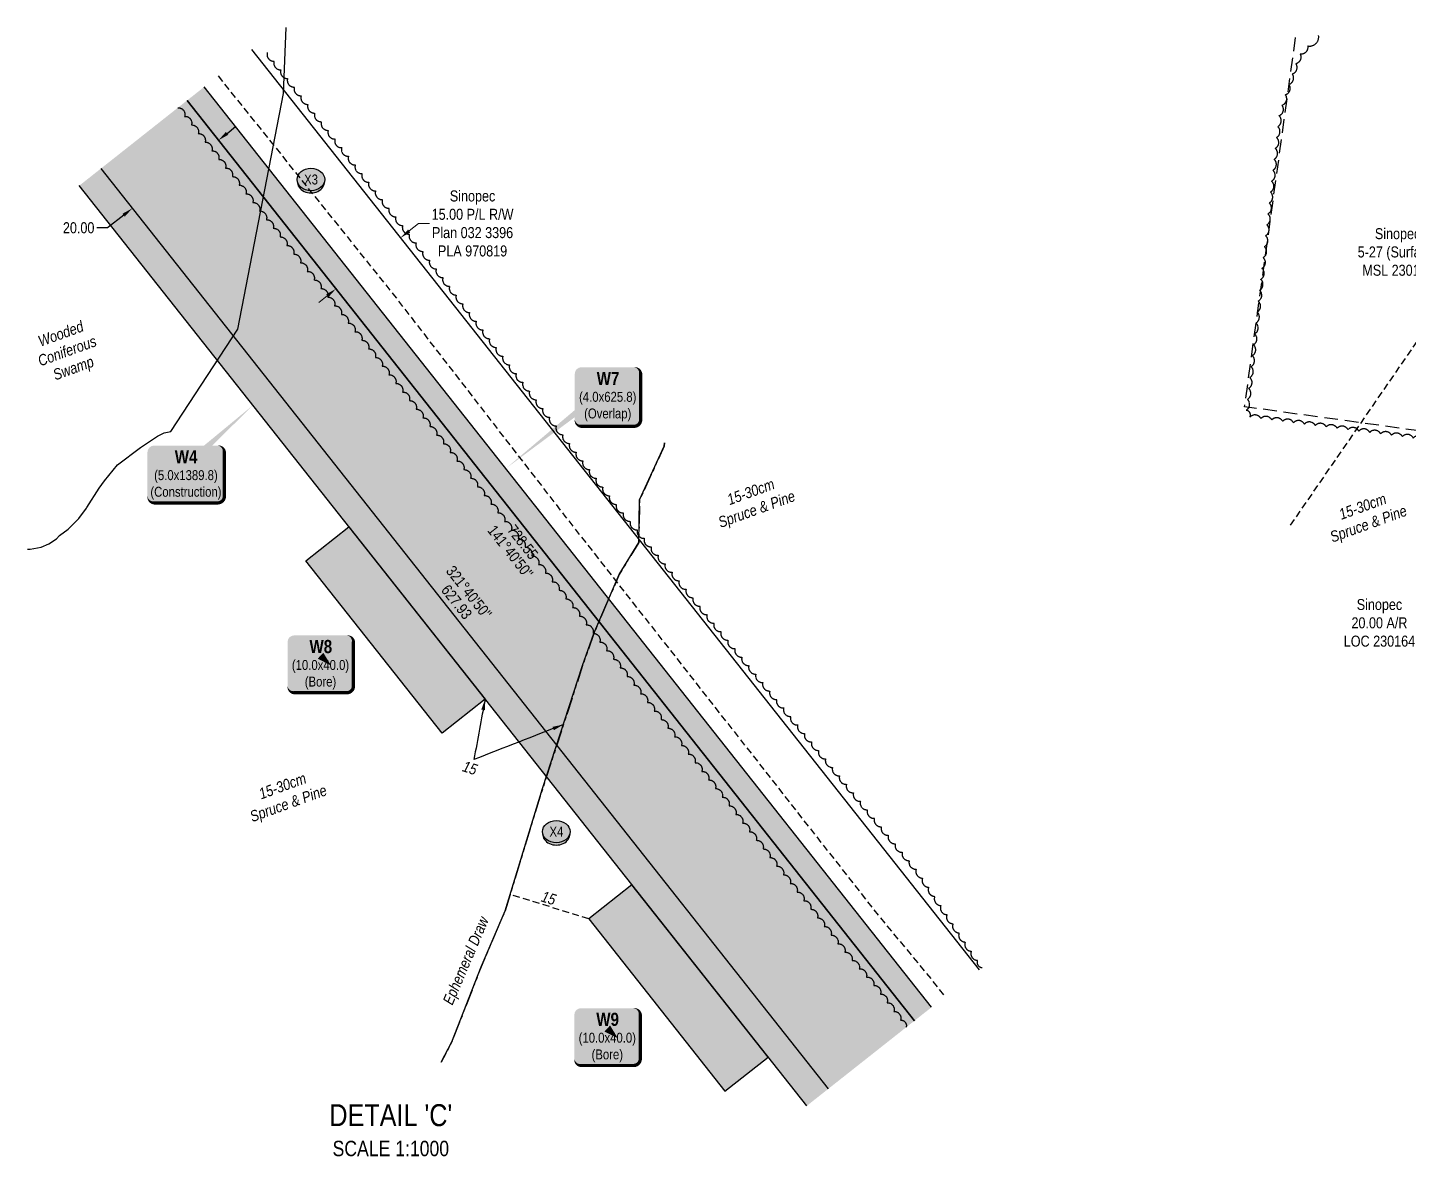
# Model space of a CAD drawing. Extents: x 499040 to 506121, y 6015569 to 6019091.
# Drawn here: x 501327 to 502583, y 6016421 to 6017449 of the extents above; entities that cross this region are included whole.
import ezdxf
from ezdxf.enums import TextEntityAlignment as Align

# ---------------------------------------------------------------- set-up
doc = ezdxf.new("R2010")
doc.units = 0
doc.header["$LTSCALE"] = 5
doc.header["$PDMODE"] = 35
doc.header["$PDSIZE"] = 0.5
for name, pattern in [('0', [1, 1, 0]), ('foc-ACCESSROAD', [3.75, 2.5, -1.25]), ('foc-TIELINE', [1.875, 1.25, -0.625]), ('foc-TOPO-ephemeral', [6.25, 3.125, -0.625, 0.625, -0.625, 0.625, -0.625]), ('UG_PIPE', [1.875, 1.25, -0.625])]:
    doc.linetypes.add(name, pattern=pattern)
doc.layers.get('Defpoints').update_dxf_attribs({"color": 9})
for name, color, linetype in [('AS-PIPE-UG', 44, 'UG_PIPE'), ('DETAIL-T', 7, 'Continuous'), ('F-RW', 190, 'Continuous'), ('F-WS', 190, 'foc-ACCESSROAD'), ('L-BD', 7, 'Continuous'), ('L-BD1', 253, 'Continuous'), ('L-TIE', 7, 'foc-TIELINE'), ('P-CROSSINGS', 250, 'Continuous'), ('P-PROPOSED', 10, 'Continuous'), ('P-PROPOSED-H', 21, 'Continuous'), ('P-TEMP-BLOCKS', 250, 'Continuous'), ('P-TEMP-BLUE', 146, 'Continuous'), ('P-TXT', 4, 'Continuous'), ('P-WORKAREA', 113, 'Continuous'), ('P-WORKAREA-H', 111, 'Continuous'), ('T-BUSH', 110, '0'), ('T-BUSH-T', 110, 'Continuous'), ('T-DRAW', 143, 'foc-TOPO-ephemeral'), ('T-TIE', 201, 'foc-TIELINE'), ('T-WATER-T', 170, 'Continuous'), ('WETLAND', 143, 'Continuous'), ('WETLAND-T', 146, 'Continuous')]:
    doc.layers.add(name, color=color, linetype=linetype)
for name, color, linetype, lineweight in [('F-AR-T', 190, 'Continuous', 9), ('F-RW-T', 190, 'Continuous', 9), ('F-WS-T', 190, 'Continuous', 9), ('T-TIE-T', 201, 'Continuous', 18)]:
    doc.layers.add(name, color=color, linetype=linetype, lineweight=lineweight)
doc.layers.add('P-TEMP-BLUE-H', color=7, linetype='Continuous', true_color=0x99e6ff)
doc.styles.add('80', font='ARIALN.TTF', dxfattribs={"height": 10})
doc.styles.add('80CG', font='ARIALN.TTF', dxfattribs={"height": 10})
doc.styles.add('80L', font='ARIALN.TTF', dxfattribs={"height": 10})
doc.styles.add('BOLD', font='ARIALNB.TTF')
doc.styles.add('Crossing', font='ARIALN.TTF', dxfattribs={"height": 10})
doc.styles.add('foc-LtypeFont', font='ARIALN.TTF', dxfattribs={"height": 7.35})
doc.linetypes.add('foc-TOPO-flowdirection-NOLINE', pattern='A,0,[">",foc-LtypeFont,S=0.3,R=0,X=0,Y=-0.945],-20,[">",foc-LtypeFont,S=0.3,R=0,X=0,Y=-0.945],0', length=20)
doc.dimstyles.new('Compass 5 000', dxfattribs={"dimscale": 5, "dimtxt": 9, "dimasz": 2, "dimexe": 0.2, "dimexo": 0.0625, "dimgap": 0.5, "dimtad": 0, "dimtih": 1, "dimtoh": 1, "dimzin": 0, "dimdsep": 46, "dimtxsty": '80CG', "dimcen": 0.1, "dimse1": 1, "dimse2": 1, "dimclrd": 256, "dimclrt": 256, "dimaunit": 1, "dimadec": 4, "dimazin": 0, "dimtfac": 0.06, "dimtofl": 0, "dimtmove": 0, "dimatfit": 1, "dimfxl": 0.2, "dimtolj": 1, "dimtzin": 0, "dimlwd": -1, "dimarcsym": 0})

# ---------------------------------------------------------------- blocks, each defined once
blk = doc.blocks.new('*D423')
at = {"layer": 'Defpoints', "color": 0, "transparency": 16777216}
for p in [(501666.2, 6017257.2), (501910, 6016948.6), (501851.2, 6016902.1)]:
    blk.add_point(p, dxfattribs=at)
at = {"layer": 'F-RW-T', "transparency": 16777216}
for p, q in [((501674, 6017263.4), (501682.6, 6017270.2)), ((501682.6, 6017270.2), (501692.6, 6017270.2)), ((501599.5, 6017204.5), (501591.7, 6017198.3))]:
    blk.add_line(p, q, dxfattribs=at)
for points in [[(501673, 6017264.7), (501675, 6017262.1), (501666.2, 6017257.2)], [(501598.5, 6017205.8), (501600.5, 6017203.2), (501607.3, 6017210.7)]]:
    blk.add_solid(points, dxfattribs=at)
at = {"layer": 'F-RW-T', "transparency": 16777216, "insert": (501731.7, 6017270.2), "char_height": 10, "attachment_point": 5, "style": '80CG'}
blk.add_mtext('\\A1;Sinopec\\P15.00 P/L R/W\\PPlan 032 3396\\PPLA 970819', dxfattribs=at)
blk = doc.blocks.new('*D424')
at = {"layer": 'Defpoints', "color": 0, "transparency": 16777216}
for p in [(501422, 6017284), (501872.9, 6016874.6), (501794.5, 6016812.7)]:
    blk.add_point(p, dxfattribs=at)
at = {"layer": 'P-TXT', "transparency": 16777216}
for p, q in [((501508.3, 6017352.2), (501516.1, 6017358.4)), ((501414.2, 6017277.8), (501399.6, 6017266.3)), ((501399.6, 6017266.3), (501389.6, 6017266.3))]:
    blk.add_line(p, q, dxfattribs=at)
for points in [[(501507.2, 6017353.5), (501509.3, 6017350.9), (501500.4, 6017346)], [(501413.1, 6017279.1), (501415.2, 6017276.5), (501422, 6017284)]]:
    blk.add_solid(points, dxfattribs=at)
at = {"layer": 'P-TXT', "transparency": 16777216, "insert": (501373.2, 6017266.3), "char_height": 10, "attachment_point": 5, "style": '80CG'}
blk.add_mtext('\\A1;20.00', dxfattribs=at)
blk = doc.blocks.new('*U398')
at = {"true_color": 0x99e6ff}
h = blk.add_hatch(color=141, dxfattribs=at)
edge = h.paths.add_edge_path()
edge.add_line((-24, -33.7), (24, -33.7))
edge.add_arc((24, -27.7), 6, 270, 360)
edge.add_line((30, -27.7), (30, 12.5))
edge.add_arc((24, 12.5), 6, 0, 90)
edge.add_line((24, 18.5), (-24, 18.5))
edge.add_arc((-24, 12.5), 6, 90, 180)
edge.add_line((-30, 12.5), (-30, -27.7))
edge.add_arc((-24, -27.7), 6, 180, 270)
at = {"color": 250, "flags": 128}
blk.add_lwpolyline([(-24, -33.7, 3, 3, 0), (24, -33.7, 3, 3, 0.414214), (30, -27.7, 3, 3, 0), (30, 12.5, 3, 0, 0.414214), (24, 18.5, 0, 0, 0), (-24, 18.5, 0, 0, 0.414214), (-30, 12.5, 0, 0, 0), (-30, -27.7, 0, 3, 0.414214)], format="xyseb", close=True, dxfattribs=at)
at = {"flags": 128}
blk.add_lwpolyline([(9.6, -8.9, 0, 7.5, 0), (0, 0, 0, 0, 0)], format="xyseb", dxfattribs=at)
at = {"color": 250}
for tag, p, height, style in [('TEMP_AREA_W1_001', (-9.2, 2.2), 12, 'BOLD'), ('ENTER_TEXT_001', (-30.7, -12.9), 9, '80')]:
    blk.add_attdef(tag, p, '', height=height, dxfattribs=dict(at, style=style))
blk = doc.blocks.new('*U425')
h = blk.add_hatch(color=111)
edge = h.paths.add_edge_path()
edge.add_line((-24, -35.3), (24, -35.3))
edge.add_arc((24, -29.3), 6, 270, 360)
edge.add_line((30, -29.3), (30, 12.5))
edge.add_arc((24, 12.5), 6, 0, 90)
edge.add_line((24, 18.5), (-24, 18.5))
edge.add_arc((-24, 12.5), 6, 90, 180)
edge.add_line((-30, 12.5), (-30, -29.3))
edge.add_arc((-24, -29.3), 6, 180, 270)
at = {"color": 250, "flags": 128}
blk.add_lwpolyline([(-24, -35.3, 3, 3, 0), (24, -35.3, 3, 3, 0.414214), (30, -29.3, 3, 3, 0), (30, 12.5, 3, 0, 0.414214), (24, 18.5, 0, 0, 0), (-24, 18.5, 0, 0, 0.414214), (-30, 12.5, 0, 0, 0), (-30, -29.3, 0, 3, 0.414214)], format="xyseb", close=True, dxfattribs=at)
at = {"flags": 128}
blk.add_lwpolyline([(-92.8, -73.7, 0, 7.5, 0), (0, 0, 0, 0, 0)], format="xyseb", dxfattribs=at)
at = {"color": 250}
for tag, p, height, style in [('TEMP_AREA_W1_001', (-9.2, 2.2), 12, 'BOLD'), ('ENTER_TEXT_001', (-30.7, -12.9), 9, '80')]:
    blk.add_attdef(tag, p, '', height=height, dxfattribs=dict(at, style=style))
blk = doc.blocks.new('xing2')
h = blk.add_hatch(color=50)
h.dxf.hatch_style = 1
edge = h.paths.add_edge_path()
edge.add_ellipse((0, 0), major_axis=(-12.5, 0), ratio=0.816297, start_angle=0, end_angle=360)
h = blk.add_hatch(color=250)
h.dxf.hatch_style = 1
edge = h.paths.add_edge_path()
edge.add_ellipse((0, -2), major_axis=(-12.5, 0), ratio=0.816297, start_angle=0, end_angle=180)
edge.add_line((12.5, -2), (12.5, 0))
edge.add_ellipse((0, 0), major_axis=(-12.5, 0), ratio=0.816297, start_angle=0, end_angle=180, ccw=False)
edge.add_line((-12.5, 0), (-12.5, -2))
at = {"color": 250}
blk.add_ellipse((0, 0), major_axis=(-12.5, 0), ratio=0.816297, dxfattribs=at)
blk.add_ellipse((0, -2), major_axis=(-12.5, 0), ratio=0.816297, start_param=0, end_param=3.141593, dxfattribs=at)
at = {"color": 250, "style": 'Crossing'}
blk.add_attdef('CROSSING', text='', height=9, dxfattribs=at).set_placement((0.1, 0), align=Align.MIDDLE_CENTER)
at = {"color": 250, "style": 'Crossing', "flags": 1}
for tag, p in [('OWNER', (0.1, -12.5)), ('DESCRIPTION', (0.1, -25.8)), ('LOCATION', (0.1, -39.3)), ('DWG_REF', (0.1, -52.8))]:
    blk.add_attdef(tag, text='', height=9, dxfattribs=at).set_placement(p, align=Align.MIDDLE_CENTER)
blk = doc.blocks.new('*D560')
at = {"layer": 'Defpoints', "color": 0, "transparency": 16777216}
for p in [(502612.7, 6016890.1), (502614.2, 6016891.3), (502676.6, 6016813.4)]:
    blk.add_point(p, dxfattribs=at)
at = {"layer": 'F-AR-T', "transparency": 16777216}
for p, q in [((502601.4, 6016906.7), (502591.4, 6016906.7)), ((502607.8, 6016899), (502601.4, 6016906.7)), ((502684.5, 6016806.9), (502690.9, 6016799.3))]:
    blk.add_line(p, q, dxfattribs=at)
for points in [[(502609, 6016900.1), (502606.5, 6016898), (502614.2, 6016891.3)], [(502685.8, 6016808), (502683.3, 6016805.9), (502678.1, 6016814.6)]]:
    blk.add_solid(points, dxfattribs=at)
at = {"layer": 'F-AR-T', "transparency": 16777216, "insert": (502557.1, 6016906.7), "char_height": 10, "attachment_point": 5, "style": '80CG'}
blk.add_mtext('\\A1;Sinopec\\P20.00 A/R\\PLOC 230164', dxfattribs=at)
blk = doc.blocks.new('*U577')
at = {"true_color": 0x99e6ff}
h = blk.add_hatch(color=141, dxfattribs=at)
edge = h.paths.add_edge_path()
edge.add_line((-29, -33.7), (29, -33.7))
edge.add_arc((29, -27.7), 6, 270, 360)
edge.add_line((35, -27.7), (35, 12.5))
edge.add_arc((29, 12.5), 6, 0, 90)
edge.add_line((29, 18.5), (-29, 18.5))
edge.add_arc((-29, 12.5), 6, 90, 180)
edge.add_line((-35, 12.5), (-35, -27.7))
edge.add_arc((-29, -27.7), 6, 180, 270)
at = {"flags": 128}
blk.add_lwpolyline([(61, 55.2, 0, 7.5, 0), (0, 0, 0, 0, 0)], format="xyseb", dxfattribs=at)
at = {"color": 250, "flags": 128}
blk.add_lwpolyline([(-29, -33.7, 3, 3, 0), (29, -33.7, 3, 3, 0.414214), (35, -27.7, 3, 3, 0), (35, 12.5, 3, 0, 0.414214), (29, 18.5, 0, 0, 0), (-29, 18.5, 0, 0, 0.414214), (-35, 12.5, 0, 0, 0), (-35, -27.7, 0, 3, 0.414214)], format="xyseb", close=True, dxfattribs=at)
at = {"color": 250}
for tag, p, height, style in [('TEMP_AREA_W1_001', (-9.2, 2.2), 12, 'BOLD'), ('ENTER_TEXT_001', (-30.7, -12.9), 9, '80')]:
    blk.add_attdef(tag, p, '', height=height, dxfattribs=dict(at, style=style))

msp = doc.modelspace()

# ---------------------------------------------------------------- hatches: boundary and pattern name
at = {"layer": 'P-PROPOSED-H'}
h = msp.add_hatch(color=256, dxfattribs=at)
h.dxf.hatch_style = 1
h.paths.add_polyline_path([(502055.41, 6016482.542), (502133.825, 6016544.513), (501471.828, 6017382.167), (501393.414, 6017320.196)])
at = {"layer": 'P-TEMP-BLUE-H'}
h = msp.add_hatch(color=256, dxfattribs=at)
h.dxf.hatch_style = 1
h.paths.add_polyline_path([(502035.807, 6016467.05), (501373.81, 6017304.703), (501393.414, 6017320.196), (502055.41, 6016482.542)])
h = msp.add_hatch(color=256, dxfattribs=at)
h.dxf.hatch_style = 1
h.paths.add_polyline_path([(501619.195, 6016994.207), (501743.137, 6016837.378), (501703.929, 6016806.393), (501579.987, 6016963.222)])
h = msp.add_hatch(color=256, dxfattribs=at)
h.dxf.hatch_style = 1
h.paths.add_polyline_path([(502000.625, 6016511.567), (501876.683, 6016668.396), (501837.476, 6016637.411), (501961.418, 6016480.581)])
at = {"layer": 'P-WORKAREA-H'}
h = msp.add_hatch(color=256, dxfattribs=at)
h.dxf.hatch_style = 1
h.paths.add_polyline_path([(502133.825, 6016544.513), (502149.508, 6016556.908), (501487.511, 6017394.561), (501471.828, 6017382.167)])

# ---------------------------------------------------------------- linework, layer by layer
at = {"layer": 'AS-PIPE-UG', "flags": 128}
msp.add_lwpolyline([(501500.072, 6017404.488), (501659.237, 6017206.178), (501815.817, 6017003.853), (502100.737, 6016640.778), (502148.682, 6016583.078), (502161.656, 6016566.508)], dxfattribs=at)
at = {"layer": 'F-RW', "flags": 128}
for points in [[(501530.639, 6017428.645), (502192.636, 6016590.992)], [(502133.825, 6016544.513), (501471.828, 6017382.167)]]:
    msp.add_lwpolyline(points, dxfattribs=at)
at = {"layer": 'F-WS', "flags": 128}
msp.add_lwpolyline([(503025.473, 6017367.499), (502978.729, 6017028.209), (502434.357, 6017103.439), (502481.199, 6017442.483)], dxfattribs=at)
at = {"layer": 'L-TIE', "flags": 128}
msp.add_lwpolyline([(502476.205, 6016995.624), (502721.382, 6017351.471)], dxfattribs=at)
at = {"layer": 'P-PROPOSED', "flags": 128}
for points in [[(502133.825, 6016544.513), (501471.828, 6017382.167)], [(501393.414, 6017320.196), (502055.41, 6016482.542)]]:
    msp.add_lwpolyline(points, dxfattribs=at)
at = {"layer": 'P-TEMP-BLUE'}
for points in [[(501393.414, 6017320.196), (502055.41, 6016482.542)], [(502035.807, 6016467.05), (501373.81, 6017304.703)]]:
    msp.add_lwpolyline(points, dxfattribs=at)
for points in [[(501619.195, 6016994.207), (501743.137, 6016837.378), (501703.929, 6016806.393), (501579.987, 6016963.222)], [(502000.625, 6016511.567), (501876.683, 6016668.396), (501837.476, 6016637.411), (501961.418, 6016480.581)]]:
    msp.add_lwpolyline(points, close=True, dxfattribs=at)
at = {"layer": 'P-WORKAREA'}
for points in [[(502149.508, 6016556.908), (501487.511, 6017394.561)], [(501471.828, 6017382.167), (502133.825, 6016544.513)]]:
    msp.add_lwpolyline(points, dxfattribs=at)
at = {"layer": 'T-BUSH', "flags": 128}
for points in [[(502595.124, 6016857.319, 0.52056705), (502602.36, 6016864.205, 0.52056705), (502609.596, 6016871.092, 0.52056705), (502616.832, 6016877.979, 0.52056705), (502624.068, 6016884.865, 0.52056705), (502631.304, 6016891.752, 0.52056705), (502638.54, 6016898.639, 0.52056705), (502645.776, 6016905.525, 0.52056705), (502653.012, 6016912.412, 0.52056705), (502660.248, 6016919.298, 0.52056705), (502667.484, 6016926.185, 0.52056705), (502674.72, 6016933.072, 0.52056705), (502681.956, 6016939.958, 0.52056705), (502689.192, 6016946.845, 0.52056705), (502696.428, 6016953.731, 0.52056705), (502703.664, 6016960.618, 0.52056705), (502710.9, 6016967.505, 0.52056705), (502718.136, 6016974.391, 0.52056705), (502725.372, 6016981.278, 0.52056705), (502732.608, 6016988.164, 0.52056705), (502739.844, 6016995.051, 0.52056705), (502747.08, 6017001.938, 0.52056705), (502754.316, 6017008.824, 0.52056705), (502760.978, 6017016.137, 0.52056705), (502765.48, 6017025.054, 0.52056705), (502769.983, 6017033.971, 0.52056705), (502763.576, 6017037.888, 0.52056705), (502753.882, 6017040.297, 0.52056705), (502744.187, 6017042.706, 0.52056705), (502734.493, 6017045.115, 0.52056705), (502724.799, 6017047.524, 0.52056705), (502715.104, 6017049.934, 0.52056705), (502705.41, 6017052.343, 0.52056705), (502695.716, 6017054.752, 0.52056705), (502686.021, 6017057.161, 0.52056705), (502676.327, 6017059.57, 0.52056705), (502666.632, 6017061.979, 0.52056705), (502656.938, 6017064.389, 0.52056705), (502647.244, 6017066.798, 0.52056705), (502637.445, 6017068.654, 0.52056705), (502627.537, 6017069.919, 0.52056705), (502617.628, 6017071.185, 0.52056705), (502607.719, 6017072.451, 0.52056705), (502597.81, 6017073.717, 0.52056705), (502587.902, 6017074.983, 0.52056705), (502577.993, 6017076.248, 0.52056705), (502568.084, 6017077.514, 0.52056705), (502558.176, 6017078.78, 0.52056705), (502548.267, 6017080.046, 0.52056705), (502538.358, 6017081.312, 0.52056705), (502528.449, 6017082.578, 0.52056705), (502518.541, 6017083.843, 0.52056705), (502508.632, 6017085.109, 0.52056705), (502498.723, 6017086.375, 0.52056705), (502488.814, 6017087.641, 0.52056705), (502478.906, 6017088.907, 0.52056705), (502468.997, 6017090.172, 0.52056705), (502459.088, 6017091.438, 0.52056705), (502449.179, 6017092.704, 0.52056705), (502439.271, 6017093.97, 0.52056705), (502435.779, 6017100.282, 0.52056705), (502436.884, 6017110.21, 0.52056705), (502437.989, 6017120.138, 0.52056705), (502439.094, 6017130.066, 0.52056705), (502440.199, 6017139.994, 0.52056705), (502441.305, 6017149.922, 0.52056705), (502442.41, 6017159.85, 0.52056705), (502443.515, 6017169.778, 0.52056705), (502444.62, 6017179.706, 0.52056705), (502445.725, 6017189.634, 0.52056705), (502446.83, 6017199.562, 0.52056705), (502447.936, 6017209.49, 0.52056705), (502449.041, 6017219.418, 0.52056705), (502450.146, 6017229.346, 0.52056705), (502451.251, 6017239.273, 0.52056705), (502452.356, 6017249.201, 0.52056705), (502453.461, 6017259.129, 0.52056705), (502454.567, 6017269.057, 0.52056705), (502455.672, 6017278.985, 0.52056705), (502456.777, 6017288.913, 0.52056705), (502457.882, 6017298.841, 0.52056705), (502458.987, 6017308.769, 0.52056705), (502460.092, 6017318.697, 0.52056705), (502461.198, 6017328.625, 0.52056705), (502462.303, 6017338.553, 0.52056705), (502463.408, 6017348.481, 0.52056705), (502464.513, 6017358.409, 0.52056705), (502465.618, 6017368.337, 0.52056705), (502468.362, 6017377.906, 0.52056705), (502471.505, 6017387.388, 0.52056705), (502474.648, 6017396.87, 0.52056705), (502477.791, 6017406.352, 0.52056705), (502480.934, 6017415.834, 0.52056705), (502485.016, 6017424.738, 0.52056705), (502492.063, 6017431.817, 0.52056705), (502501.685, 6017441.483, 0.52056705)], [(501544.893, 6017425.86, 0.52056705), (501551.051, 6017417.988, 0.52056705), (501557.209, 6017410.116, 0.52056705), (501563.367, 6017402.243, 0.52056705), (501569.525, 6017394.371, 0.52056705), (501575.683, 6017386.499, 0.52056705), (501581.841, 6017378.627, 0.52056705), (501587.999, 6017370.755, 0.52056705), (501594.157, 6017362.882, 0.52056705), (501600.315, 6017355.01, 0.52056705), (501606.473, 6017347.138, 0.52056705), (501612.631, 6017339.266, 0.52056705), (501618.789, 6017331.394, 0.52056705), (501624.947, 6017323.521, 0.52056705), (501631.105, 6017315.649, 0.52056705), (501637.263, 6017307.777, 0.52056705), (501643.421, 6017299.905, 0.52056705), (501649.579, 6017292.033, 0.52056705), (501655.737, 6017284.16, 0.52056705), (501661.895, 6017276.288, 0.52056705), (501668.053, 6017268.416, 0.52056705), (501674.211, 6017260.544, 0.52056705), (501680.369, 6017252.672, 0.52056705), (501686.527, 6017244.799, 0.52056705), (501692.608, 6017236.867, 0.52056705), (501698.674, 6017228.924, 0.52056705), (501704.74, 6017220.981, 0.52056705), (501710.806, 6017213.038, 0.52056705), (501716.872, 6017205.094, 0.52056705), (501722.939, 6017197.151, 0.52056705), (501729.005, 6017189.208, 0.52056705), (501735.071, 6017181.265, 0.52056705), (501741.137, 6017173.322, 0.52056705), (501747.203, 6017165.379, 0.52056705), (501753.269, 6017157.435, 0.52056705), (501759.336, 6017149.492, 0.52056705), (501765.402, 6017141.549, 0.52056705), (501771.468, 6017133.606, 0.52056705), (501777.534, 6017125.663, 0.52056705), (501783.6, 6017117.719, 0.52056705), (501789.666, 6017109.776, 0.52056705), (501795.733, 6017101.833, 0.52056705), (501801.799, 6017093.89, 0.52056705), (501807.865, 6017085.947, 0.52056705), (501813.931, 6017078.003, 0.52056705), (501819.997, 6017070.06, 0.52056705), (501826.063, 6017062.117, 0.52056705), (501832.13, 6017054.174, 0.52056705), (501838.196, 6017046.231, 0.52056705), (501844.262, 6017038.288, 0.52056705), (501850.328, 6017030.344, 0.52056705), (501856.394, 6017022.401, 0.52056705), (501862.613, 6017014.579, 0.52056705), (501868.959, 6017006.857, 0.52056705), (501875.305, 6016999.136, 0.52056705), (501881.651, 6016991.414, 0.52056705), (501887.996, 6016983.692, 0.52056705), (501894.342, 6016975.971, 0.52056705), (501900.688, 6016968.249, 0.52056705), (501907.034, 6016960.528, 0.52056705), (501913.38, 6016952.806, 0.52056705), (501919.726, 6016945.085, 0.52056705), (501926.071, 6016937.363, 0.52056705), (501932.417, 6016929.641, 0.52056705), (501938.763, 6016921.92, 0.52056705), (501945.109, 6016914.198, 0.52056705), (501951.455, 6016906.477, 0.52056705), (501957.801, 6016898.755, 0.52056705), (501964.147, 6016891.033, 0.52056705), (501970.492, 6016883.312, 0.52056705), (501976.838, 6016875.59, 0.52056705), (501983.184, 6016867.869, 0.52056705), (501989.53, 6016860.147, 0.52056705), (501995.876, 6016852.426, 0.52056705), (502002.222, 6016844.704, 0.52056705), (502008.567, 6016836.982, 0.52056705), (502014.913, 6016829.261, 0.52056705), (502021.259, 6016821.539, 0.52056705), (502027.605, 6016813.818, 0.52056705), (502033.951, 6016806.096, 0.52056705), (502040.297, 6016798.375, 0.52056705), (502046.642, 6016790.653, 0.52056705), (502052.988, 6016782.931, 0.52056705), (502059.334, 6016775.21, 0.52056705), (502065.68, 6016767.488, 0.52056705), (502072.026, 6016759.767, 0.52056705), (502078.372, 6016752.045, 0.52056705), (502084.718, 6016744.323, 0.52056705), (502091.063, 6016736.602, 0.52056705), (502097.409, 6016728.88, 0.52056705), (502103.755, 6016721.159, 0.52056705), (502110.101, 6016713.437, 0.52056705), (502116.447, 6016705.716, 0.52056705), (502122.793, 6016697.994, 0.52056705), (502129.138, 6016690.272, 0.52056705), (502135.484, 6016682.551, 0.52056705), (502141.267, 6016674.411, 0.52056705), (502146.813, 6016666.096, 0.52056705), (502152.358, 6016657.781, 0.52056705), (502157.904, 6016649.467, 0.52056705), (502163.45, 6016641.152, 0.52056705), (502168.996, 6016632.837, 0.52056705), (502174.542, 6016624.522, 0.52056705), (502180.088, 6016616.208, 0.52056705), (502185.634, 6016607.893, 0.52056705), (502191.18, 6016599.578, 0.52056705), (502195.567, 6016593.001, 0.52056705)], [(501463.48, 6017375.567, -0.52056705), (501469.681, 6017367.729, -0.52056705), (501475.882, 6017359.89, -0.52056705), (501482.082, 6017352.052, -0.52056705), (501488.283, 6017344.213, -0.52056705), (501494.484, 6017336.374, -0.52056705), (501500.685, 6017328.536, -0.52056705), (501506.886, 6017320.697, -0.52056705), (501513.086, 6017312.859, -0.52056705), (501519.287, 6017305.02, -0.52056705), (501525.488, 6017297.182, -0.52056705), (501531.689, 6017289.343, -0.52056705), (501537.889, 6017281.505, -0.52056705), (501544.09, 6017273.666, -0.52056705), (501550.291, 6017265.828, -0.52056705), (501556.492, 6017257.989, -0.52056705), (501562.693, 6017250.15, -0.52056705), (501568.893, 6017242.312, -0.52056705), (501575.094, 6017234.473, -0.52056705), (501581.295, 6017226.635, -0.52056705), (501587.496, 6017218.796, -0.52056705), (501593.697, 6017210.958, -0.52056705), (501599.897, 6017203.119, -0.52056705), (501606.098, 6017195.281, -0.52056705), (501612.295, 6017187.439, -0.52056705), (501618.486, 6017179.593, -0.52056705), (501624.676, 6017171.746, -0.52056705), (501630.867, 6017163.899, -0.52056705), (501637.057, 6017156.052, -0.52056705), (501643.247, 6017148.206, -0.52056705), (501649.438, 6017140.359, -0.52056705), (501655.628, 6017132.512, -0.52056705), (501661.819, 6017124.665, -0.52056705), (501668.009, 6017116.818, -0.52056705), (501674.199, 6017108.972, -0.52056705), (501680.39, 6017101.125, -0.52056705), (501686.58, 6017093.278, -0.52056705), (501692.771, 6017085.431, -0.52056705), (501698.961, 6017077.585, -0.52056705), (501705.151, 6017069.738, -0.52056705), (501711.342, 6017061.891, -0.52056705), (501717.532, 6017054.044, -0.52056705), (501723.723, 6017046.198, -0.52056705), (501729.913, 6017038.351, -0.52056705), (501736.103, 6017030.504, -0.52056705), (501742.294, 6017022.657, -0.52056705), (501748.484, 6017014.811, -0.52056705), (501754.674, 6017006.964, -0.52056705), (501760.865, 6016999.117, -0.52056705), (501767.055, 6016991.27, -0.52056705), (501773.246, 6016983.424, -0.52056705), (501779.436, 6016975.577, -0.52056705), (501785.626, 6016967.73, -0.52056705), (501791.817, 6016959.883, -0.52056705), (501798.007, 6016952.036, -0.52056705), (501804.198, 6016944.19, -0.52056705), (501810.388, 6016936.343, -0.52056705), (501816.578, 6016928.496, -0.52056705), (501822.769, 6016920.649, -0.52056705), (501828.959, 6016912.803, -0.52056705), (501835.15, 6016904.956, -0.52056705), (501841.34, 6016897.109, -0.52056705), (501847.53, 6016889.262, -0.52056705), (501853.721, 6016881.416, -0.52056705), (501859.911, 6016873.569, -0.52056705), (501866.101, 6016865.722, -0.52056705), (501872.292, 6016857.875, -0.52056705), (501878.482, 6016850.029, -0.52056705), (501884.673, 6016842.182, -0.52056705), (501890.863, 6016834.335, -0.52056705), (501897.053, 6016826.488, -0.52056705), (501903.244, 6016818.642, -0.52056705), (501909.434, 6016810.795, -0.52056705), (501915.625, 6016802.948, -0.52056705), (501921.815, 6016795.101, -0.52056705), (501928.005, 6016787.254, -0.52056705), (501934.196, 6016779.408, -0.52056705), (501940.386, 6016771.561, -0.52056705), (501946.577, 6016763.714, -0.52056705), (501952.767, 6016755.867, -0.52056705), (501958.957, 6016748.021, -0.52056705), (501965.148, 6016740.174, -0.52056705), (501971.338, 6016732.327, -0.52056705), (501977.529, 6016724.48, -0.52056705), (501983.719, 6016716.634, -0.52056705), (501989.909, 6016708.787, -0.52056705), (501996.1, 6016700.94, -0.52056705), (502002.29, 6016693.093, -0.52056705), (502008.48, 6016685.247, -0.52056705), (502014.671, 6016677.4, -0.52056705), (502020.861, 6016669.553, -0.52056705), (502027.052, 6016661.706, -0.52056705), (502033.242, 6016653.86, -0.52056705), (502039.432, 6016646.013, -0.52056705), (502045.623, 6016638.166, -0.52056705), (502051.813, 6016630.319, -0.52056705), (502058.004, 6016622.472, -0.52056705), (502064.194, 6016614.626, -0.52056705), (502070.535, 6016606.904, -0.52056705), (502077.103, 6016599.37, -0.52056705), (502083.671, 6016591.836, -0.52056705), (502090.238, 6016584.303, -0.52056705), (502096.806, 6016576.769, -0.52056705), (502102.99, 6016568.921, -0.52056705), (502109.086, 6016561.001, -0.52056705), (502115.183, 6016553.08, -0.52056705), (502121.279, 6016545.16, -0.52056705), (502126.31, 6016538.623, -0.52056705)]]:
    msp.add_lwpolyline(points, format="xyb", dxfattribs=at)
at = {"layer": 'T-DRAW', "flags": 128}
msp.add_lwpolyline([(501906.311, 6017070.486), (501906.152, 6017067.628), (501883.792, 6017018.568), (501882.897, 6016980.013), (501865.227, 6016950.828), (501842.052, 6016897.083), (501831.857, 6016867.788), (501795.467, 6016755.933), (501761.307, 6016644.728), (501739.537, 6016593.583), (501712.802, 6016525.283), (501703.247, 6016506.902)], dxfattribs=at)
at = {"layer": 'T-DRAW', "linetype": 'foc-TOPO-flowdirection-NOLINE', "flags": 128}
msp.add_lwpolyline([(501703.247, 6016506.902), (501712.802, 6016525.283), (501739.537, 6016593.583), (501761.307, 6016644.728), (501795.467, 6016755.933), (501831.857, 6016867.788), (501842.052, 6016897.083), (501865.227, 6016950.828), (501882.897, 6016980.013), (501883.792, 6017018.568), (501906.152, 6017067.628), (501906.311, 6017070.486)], dxfattribs=at)
at = {"layer": 'T-TIE', "flags": 128}
msp.add_lwpolyline([(501837.476, 6016637.411), (501765.82, 6016659.422)], dxfattribs=at)
at = {"layer": 'WETLAND'}
msp.add_lwpolyline([(501326.749, 6016973.816), (501329.012, 6016973.88), (501338.991, 6016975.596), (501346.068, 6016978.662), (501353.103, 6016983.159), (501355.885, 6016986.103), (501363.595, 6016992.052), (501373.352, 6017001.641), (501380.245, 6017011.148), (501380.669, 6017011.812), (501391.905, 6017029.387), (501394.319, 6017032.678), (501396.732, 6017035.97), (501408.494, 6017050.63), (501429.54, 6017066.269), (501445.001, 6017076.736), (501450.932, 6017079.776), (501457.172, 6017080.808), (501518.184, 6017174.043), (501559.504, 6017388.525), (501562.082, 6017448.514)], dxfattribs=at)

# ---------------------------------------------------------------- block references
at = {"layer": 'P-CROSSINGS', "color": 6, "xscale": 0.99946287, "yscale": 0.99946287, "zscale": 0.99946287}
msp.add_blockref('xing2', (501584.622, 6017310.28), dxfattribs=at).add_auto_attribs({'CROSSING': 'X3'})
at = {"layer": 'P-CROSSINGS', "color": 4, "xscale": 0.99946287, "yscale": 0.99946287, "zscale": 0.99946287}
msp.add_blockref('xing2', (501807.934, 6016716.688), dxfattribs=at).add_auto_attribs({'CROSSING': 'X4'})
at = {"layer": 'P-TEMP-BLOCKS'}
ref = msp.add_blockref('*U425', (501854.726, 6017120.909), dxfattribs=dict(at, xscale=0.99946287, yscale=0.99946287, zscale=0.99946287))
ref.add_attrib('TEMP_AREA_W1_001', 'W7', (501844.708, 6017123.173), dxfattribs={"layer": '0', "color": 250, "height": 11.9936, "style": 'BOLD'})
ref.add_attrib('ENTER_TEXT_001', '(4.0x625.8)', (501828.667, 6017107.985), dxfattribs={"layer": '0', "color": 250, "height": 8.99517, "style": '80'})
ref.add_attrib('ENTER_TEXT_002', '(Overlap)', (501833.26, 6017092.834), dxfattribs={"layer": '0', "color": 250, "height": 8.9952, "style": '80'})
ref = msp.add_blockref('*U577', (501470.829, 6017049.621), dxfattribs=dict(at, xscale=0.99946287, yscale=0.99946287, zscale=0.99946287))
ref.add_attrib('TEMP_AREA_W1_001', 'W4', (501460.663, 6017051.864), dxfattribs={"layer": '0', "color": 250, "height": 11.9936, "style": 'BOLD'})
ref.add_attrib('ENTER_TEXT_001', '(5.0x1389.8)', (501441.904, 6017036.697), dxfattribs={"layer": '0', "color": 250, "height": 8.99517, "style": '80'})
ref.add_attrib('ENTER_TEXT_002', '(Construction)', (501438.48, 6017021.546), dxfattribs={"layer": '0', "color": 250, "height": 8.99517, "style": '80'})
ref = msp.add_blockref('*U398', (501593.316, 6016876.836), dxfattribs=dict(at, xscale=0.99946287, yscale=0.99946287, zscale=0.99946287))
ref.add_attrib('TEMP_AREA_W1_001', 'W8', (501583.294, 6016879.181), dxfattribs={"layer": '0', "color": 250, "height": 11.9936, "style": 'BOLD'})
ref.add_attrib('ENTER_TEXT_001', '(10.0x40.0)', (501567.257, 6016863.913), dxfattribs={"layer": '0', "color": 250, "height": 8.99517, "style": '80'})
ref.add_attrib('ENTER_TEXT_002', '(Bore)', (501579.01, 6016848.767), dxfattribs={"layer": '0', "color": 250, "height": 8.9952, "style": '80'})
ref = msp.add_blockref('*U398', (501854.338, 6016537.536), dxfattribs=dict(at, xscale=0.99946287, yscale=0.99946287, zscale=0.99946287))
ref.add_attrib('TEMP_AREA_W1_001', 'W9', (501844.332, 6016539.881), dxfattribs={"layer": '0', "color": 250, "height": 11.9936, "style": 'BOLD'})
ref.add_attrib('ENTER_TEXT_001', '(10.0x40.0)', (501828.279, 6016524.612), dxfattribs={"layer": '0', "color": 250, "height": 8.99517, "style": '80'})
ref.add_attrib('ENTER_TEXT_002', '(Bore)', (501840.032, 6016509.467), dxfattribs={"layer": '0', "color": 250, "height": 8.9952, "style": '80'})

# ---------------------------------------------------------------- texts
at = {"layer": 'DETAIL-T', "color": 3, "insert": (501657.323, 6016444.885), "char_height": 19.98926, "width": 110.90438, "attachment_point": 5, "style": '80CG'}
msp.add_mtext("DETAIL 'C'\\P{\\H0.7x;SCALE 1:1000}", dxfattribs=at)
at = {"layer": 'F-WS-T', "insert": (502533.866, 6017265.951), "char_height": 9.98388, "attachment_point": 1, "style": '80L'}
msp.add_mtext_dynamic_manual_height_columns('\\pi19.06008;Sinopec\\P\\pi3.43388;5-27 (Surface)\\P\\pi7.64604;MSL 230125', width=78.82522, gutter_width=49.893, heights=[0], dxfattribs=at)
at = {"layer": 'L-BD', "style": '80L'}
msp.add_text("141°40'50''", height=9.99463, rotation=308.3193, dxfattribs=at).set_placement((501766.197, 6016971.405), align=Align.MIDDLE)
at = {"layer": 'L-BD', "insert": (501781.309, 6016983.418), "char_height": 9.9946, "width": 34.55619, "attachment_point": 2, "rotation": 308.3193, "style": '80L', "bg_fill": 1, "box_fill_scale": 1.15, "bg_fill_color": 21, "bg_fill_transparency": 0}
msp.add_mtext('728.55', dxfattribs=at)
at = {"layer": 'L-BD1', "style": '80L'}
for s, height, p in [("321°40'50''", 9.99463, (501728.424, 6016934.576)), ('627.93', 9.9946, (501717.25, 6016925.745))]:
    msp.add_text(s, height=height, rotation=308.3193, dxfattribs=at).set_placement(p, align=Align.MIDDLE)
at = {"layer": 'T-BUSH-T', "attachment_point": 1, "rotation": 20, "style": '80L'}
for s, width, gutter_width, insert, char_height in [('\\pi15.17911;{\\fArial Narrow|b0|i1|c0|p34;15-30cm \\P\\pi0.43261;Spruce & Pine}', 72.96834, 47.449, (501948.015, 6017017.993), 9.99463), ('\\pi15.16281;{\\fArial Narrow|b0|i1|c0|p34;15-30cm \\P\\pi0.43214;Spruce & Pine}', 72.88998, 47.398, (502504.864, 6017004.641), 9.98389), ('\\pi15.17911;{\\fArial Narrow|b0|i1|c0|p34;15-30cm \\P\\pi0.43261;Spruce & Pine}', 72.96834, 47.449, (501521.804, 6016750.206), 9.99463)]:
    msp.add_mtext_dynamic_manual_height_columns(s, width=width, gutter_width=gutter_width, heights=[0], dxfattribs=dict(at, insert=insert, char_height=char_height))
at = {"layer": 'T-TIE-T', "char_height": 9.99461, "attachment_point": 1, "style": '80L'}
for insert, rotation in [((501723.956, 6016781.696), 341.97864), ((501795.508, 6016663.18), 342.924067)]:
    msp.add_mtext_dynamic_manual_height_columns('\\pi0.89527;{\\fArial Narrow|b0|i1|c0|p34;15}', width=13.01232, gutter_width=49.946, heights=[0], dxfattribs=dict(at, insert=insert, rotation=rotation))
at = {"layer": 'T-WATER-T', "insert": (501704.081, 6016561.865), "char_height": 9.99463, "attachment_point": 1, "rotation": 66.942847, "style": '80L'}
msp.add_mtext_dynamic_manual_height_columns('\\pi0.28595;{\\fArial Narrow|b0|i1|c0|p34;Ephemeral Draw}', width=85.9353, gutter_width=47.449, heights=[0], dxfattribs=at)
at = {"layer": 'WETLAND-T', "insert": (501333.28, 6017166.672), "char_height": 10, "attachment_point": 1, "rotation": 20, "style": '80L'}
msp.add_mtext_dynamic_manual_height_columns('\\pi1.99746;{\\fArial Narrow|b0|i1|c0|p34;Wooded \\P\\pi-4.31564;Coniferous \\P\\pi4.28259;Swamp}', width=45.70706, gutter_width=49.973, heights=[0], dxfattribs=at)

# ---------------------------------------------------------------- dimensions: what is measured, and where the dimension line sits
at = {"layer": 'F-AR-T'}
dim = msp.add_linear_dim(base=(502614.16, 6016891.345), p1=(502676.647, 6016813.386), p2=(502612.672, 6016890.104), angle=129.824634, text='Sinopec\\P20.00 A/R\\PLOC 230164', dimstyle='Compass 5 000', dxfattribs=at)
dim.commit()
dim.dimension.update_dxf_attribs({"geometry": '*D560', "text_midpoint": (502557.061, 6016906.706), "dimtype": 161})
at = {"layer": 'F-RW-T', "color": 4}
dim = msp.add_linear_dim(base=(501666.155, 6017257.171), p1=(501851.222, 6016902.103), p2=(501910.033, 6016948.582), angle=38.31929, text='Sinopec\\P15.00 P/L R/W\\PPlan 032 3396\\PPLA 970819', dimstyle='Compass 5 000', dxfattribs=at)
dim.commit()
dim.dimension.update_dxf_attribs({"geometry": '*D423', "text_midpoint": (501731.682, 6017270.168), "dimtype": 161})
at = {"layer": 'P-TXT', "color": 4}
dim = msp.add_linear_dim(base=(501422.016, 6017284.004), p1=(501872.938, 6016874.625), p2=(501794.523, 6016812.654), angle=218.31929, text='20.00', dimstyle='Compass 5 000', dxfattribs=at)
dim.commit()
dim.dimension.update_dxf_attribs({"geometry": '*D424', "text_midpoint": (501373.225, 6017266.302), "dimtype": 161})

# ---------------------------------------------------------------- leaders
at = {"layer": 'T-TIE-T', "path_type": 1}
for points in [[(501743.137, 6016837.378), (501732.926, 6016782.312)], [(501814.419, 6016814.188), (501732.926, 6016782.312)]]:
    msp.add_leader(points, dimstyle='Compass 5 000', override={"dimgap": 0.5, "dimtad": 0}, dxfattribs=at)

doc.saveas('drawing.dxf')
